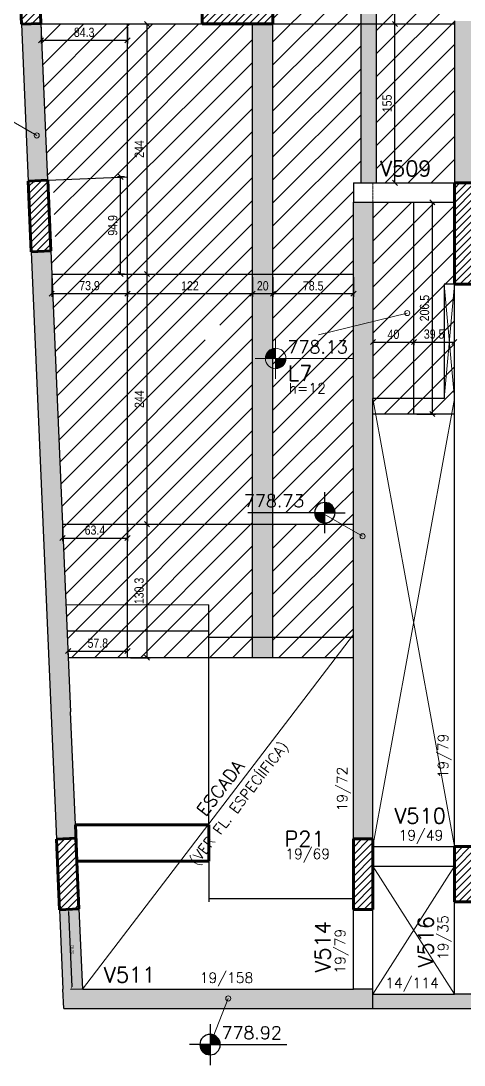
# Model space of a CAD drawing. Extents: x 8513 to 14085, y 7177 to 10799.
# Drawn here: x 9472 to 9904, y 7990 to 9009 of the extents above; entities that cross this region are included whole.
import ezdxf

# ---------------------------------------------------------------- set-up
doc = ezdxf.new("R2010")
doc.units = 0
doc.linetypes.add('FA_Tracejado', pattern=[0.25, 0.15, -0.1])
doc.layers.add('00 - FELIPE', color=2, linetype='Continuous', plot=False)
for name, color, linetype in [('COTA', 241, 'Continuous'), ('Painéis', 200, 'Continuous'), ('Vázio', 240, 'Continuous')]:
    doc.layers.add(name, color=color, linetype=linetype)
for name, color, linetype, lineweight in [('EST-LAJE', 7, 'Continuous', 30), ('EST-LAJE-CUT', 7, 'Continuous', 60), ('EST-LAJE-TEXT', 7, 'Continuous', 9), ('EST-PILAR', 7, 'Continuous', 9), ('EST-PILAR-CUT', 7, 'Continuous', 60), ('EST-PILAR-TEXT', 7, 'Continuous', 9), ('EST-SIMB-Spot Elevations', 7, 'Continuous', 9), ('EST-TEXT', 7, 'Continuous', 9), ('EST-VIGA', 7, 'Continuous', 30), ('EST-VIGA-TEXT', 7, 'Continuous', 9), ('Hachura', 253, 'Continuous', 9), ('REAPROVEITAMENTO', 7, 'Continuous', 9)]:
    doc.layers.add(name, color=color, linetype=linetype, lineweight=lineweight)
doc.layers.add('EST-LINHA', color=7, linetype='Continuous', lineweight=9, true_color=0x008000)
doc.styles.add('COTA TECNICA-50', font='techl___.ttf', dxfattribs={"height": 9})
doc.styles.add('RomanS_IV50', font='romans_IV50.ttf', dxfattribs={"height": 11.25})
doc.styles.add('RomanS_IV50_B', font='', dxfattribs={"height": 18.75})
doc.styles.add('RomanS_IV50_B_1', font='', dxfattribs={"height": 22.5})
doc.styles.add('RomanS_IV50_B_2', font='', dxfattribs={"height": 15})
doc.styles.get("Standard").update_dxf_attribs({"font": 'arial.ttf'})
doc.styles.get('RomanS_IV50_B').set_extended_font_data('RomanS_IV50', bold=True)
doc.styles.get('RomanS_IV50_B_1').set_extended_font_data('RomanS_IV50', bold=True)
doc.styles.get('RomanS_IV50_B_2').set_extended_font_data('RomanS_IV50', bold=True)
doc.dimstyles.new('ISO-25', dxfattribs={"dimtxt": 2.5, "dimasz": 2.5, "dimexe": 1.25, "dimexo": 0.625, "dimtad": 1, "dimtxsty": 'Standard', "dimcen": 2.5, "dimadec": 0, "dimazin": 0, "dimtfac": 1, "dimtmove": 0, "dimatfit": 3, "dimfxl": 1, "dimarcsym": 0})
doc.dimstyles.new('PAINEL', dxfattribs={"dimtxt": 9, "dimasz": 5, "dimexe": 3, "dimexo": 3, "dimgap": 3, "dimtad": 1, "dimdec": 1, "dimzin": 12, "dimdsep": 46, "dimtxsty": 'COTA TECNICA-50', "dimblk": 'OBLIQUE', "dimcen": 0, "dimclrd": 4, "dimclre": 4, "dimclrt": 1, "dimadec": 1, "dimazin": 3, "dimtfac": 1, "dimtdec": 1, "dimtmove": 0, "dimatfit": 3, "dimldrblk": 'OBLIQUE', "dimfxl": 1, "dimtolj": 1, "dimtzin": 12, "dimarcsym": 0})
pattern_1 = [(45, (9894.671, 8930.102), (-3.535534, 3.535534), [])]
pattern_2 = [(45, (44.321, 10.733), (-11.22532, 11.22532), [])]

# ---------------------------------------------------------------- blocks, each defined once
blk = doc.blocks.new('Floors 1 - Floors 1-2872409-2º PAVIMENTO')
at = {"layer": 'EST-LAJE'}
for p, q in [((-98.5, -522.8), (-98.5, -516.5)), ((-239.5, -522.8), (-98.5, -522.8)), ((-239.5, -742), (-239.5, -777.9)), ((-239.5, -777.9), (-239.5, -781)), ((-98.5, -777.9), (-239.5, -777.9))]:
    blk.add_line(p, q, dxfattribs=at)
blk = doc.blocks.new('Floors 19 - Floors 2-3170194-2º PAVIMENTO')
at = {"layer": 'EST-LAJE'}
for p, q in [((-239.5, -705.9), (-239.5, -491.2)), ((-369.8, -705.9), (-374.5, -595.4)), ((-239.5, -742), (-239.5, -741.2))]:
    blk.add_line(p, q, dxfattribs=at)
at = {"layer": 'EST-LAJE-CUT'}
for p, q in [((-239.5, -705.9), (-369.8, -705.9)), ((-369.8, -705.9), (-368.3, -741.2)), ((-239.5, -705.9), (-239.5, -741.2)), ((-239.5, -741.2), (-368.3, -741.2))]:
    blk.add_line(p, q, dxfattribs=at)
at = {"layer": 'EST-LINHA'}
for p, q in [((-379, -491.2), (-239.5, -491.2)), ((-368.3, -742), (-239.5, -742))]:
    blk.add_line(p, q, dxfattribs=at)
blk = doc.blocks.new('FA_Floor_TAG_SURVEY_R01 - NIV_TIT_H_TXT1__TXT2-2303193-2º PAVIMENTO')
at = {"layer": 'EST-LAJE-TEXT'}
h = blk.add_hatch(color=256, dxfattribs=at)
edge = h.paths.add_edge_path(flags=0)
edge.add_line((-0.28, 0.405), (-0.48, 0.405))
edge.add_arc((-0.28, 0.405), 0.2, 90, 180, ccw=False)
edge.add_line((-0.28, 0.605), (-0.28, 0.405))
h = blk.add_hatch(color=256, dxfattribs=at)
edge = h.paths.add_edge_path(flags=0)
edge.add_line((-0.28, 0.405), (-0.08, 0.405))
edge.add_arc((-0.28, 0.405), 0.2, -90, 0, ccw=False)
edge.add_line((-0.28, 0.205), (-0.28, 0.405))
for p, q in [((-0.28, 0.005), (-0.28, 0.805)), ((-0.28, 0.405), (-0.68, 0.405)), ((-0.28, 0.405), (1.22, 0.405))]:
    blk.add_line(p, q, dxfattribs=at)
blk.add_circle((-0.28, 0.405), 0.2, dxfattribs=at)
blk = doc.blocks.new('Spot Elevations - Nivel_Planta-2363176-2º PAVIMENTO')
at = {"layer": 'EST-SIMB-Spot Elevations'}
h = blk.add_hatch(color=256, dxfattribs=at)
edge = h.paths.add_edge_path(flags=0)
edge.add_line((0, 0), (-0.2, 0))
edge.add_arc((0, 0), 0.2, 90, 180, ccw=False)
edge.add_line((0, 0.2), (0, 0))
h = blk.add_hatch(color=256, dxfattribs=at)
edge = h.paths.add_edge_path(flags=0)
edge.add_line((0, 0), (0.2, 0))
edge.add_arc((0, 0), 0.2, 270, 360, ccw=False)
edge.add_line((0, -0.2), (0, 0))
at = {"layer": 'EST-SIMB-Spot Elevations', "lineweight": 30}
for p, q in [((0, -0.4), (0, 0.4)), ((0, 0), (-0.4, 0)), ((0, 0), (1.5, 0))]:
    blk.add_line(p, q, dxfattribs=at)
at = {"layer": 'EST-SIMB-Spot Elevations'}
for p, q in [((0, -0.2), (0, 0.2)), ((0, -0.15), (0, 0.15))]:
    blk.add_line(p, q, dxfattribs=at)
at = {"layer": 'EST-SIMB-Spot Elevations', "lineweight": 30}
blk.add_circle((0, 0), 0.2, dxfattribs=at)
blk = doc.blocks.new('*D17')
at = {"layer": '00 - FELIPE', "color": 0, "lineweight": -2, "transparency": 16777216}
for p, q in [((9527.8, 8142.3), (9516.8, 8141.9)), ((9518.2, 8139.4), (9521.3, 8066.2)), ((9531.1, 8064.1), (9520.2, 8063.6))]:
    blk.add_line(p, q, dxfattribs=at)
at = {"layer": '00 - FELIPE', "color": 0, "transparency": 16777216}
for points in [[(9518.6, 8139.4), (9517.8, 8139.4), (9518.1, 8141.9)], [(9521.7, 8066.2), (9520.9, 8066.1), (9521.4, 8063.7)]]:
    blk.add_solid(points, dxfattribs=at)
at = {"layer": 'Defpoints', "color": 0, "transparency": 16777216}
for p in [(9528.4, 8142.4), (9521.4, 8063.7), (9531.7, 8064.1)]:
    blk.add_point(p, dxfattribs=at)
at = {"layer": '00 - FELIPE', "color": 0, "transparency": 16777216, "insert": (9521.9, 8102.9), "char_height": 2.5, "attachment_point": 5, "rotation": 272.4557}
blk.add_mtext('78,32', dxfattribs=at)
blk = doc.blocks.new('_Oblique')
at = {"color": 0, "linetype": 'ByBlock', "lineweight": -2}
blk.add_line((-0.5, -0.5), (0.5, 0.5), dxfattribs=at)
blk = doc.blocks.new('*D193')
at = {"layer": 'COTA', "color": 4, "lineweight": -2, "transparency": 16777216}
for p, q in [((9491.4, 9002.6), (9491.4, 8986.7)), ((9575.7, 9002.6), (9575.7, 8986.7)), ((9491.4, 8989.7), (9575.7, 8989.7))]:
    blk.add_line(p, q, dxfattribs=at)
at = {"layer": 'Defpoints', "color": 0, "transparency": 16777216}
for p in [(9491.4, 9005.6), (9575.7, 9005.6), (9575.7, 8989.7)]:
    blk.add_point(p, dxfattribs=at)
at = {"layer": 'COTA', "color": 4, "lineweight": -2, "transparency": 16777216, "xscale": 5, "yscale": 5, "zscale": 5, "rotation": 180}
blk.add_blockref('_Oblique', (9491.4, 8989.7), dxfattribs=at)
at = {"layer": 'COTA', "color": 4, "lineweight": -2, "transparency": 16777216, "xscale": 5, "yscale": 5, "zscale": 5}
blk.add_blockref('_Oblique', (9575.7, 8989.7), dxfattribs=at)
at = {"layer": 'COTA', "color": 1, "transparency": 16777216, "insert": (9533.5, 8997.4), "char_height": 9, "attachment_point": 5, "style": 'COTA TECNICA-50'}
blk.add_mtext('\\A1;84.3', dxfattribs=at)
blk = doc.blocks.new('*D194')
at = {"layer": 'COTA', "color": 4, "lineweight": -2, "transparency": 16777216}
for p, q in [((9578.7, 8517.6), (9597.8, 8517.6)), ((9594.8, 8387.3), (9594.8, 8517.6)), ((9578.7, 8387.3), (9597.8, 8387.3))]:
    blk.add_line(p, q, dxfattribs=at)
at = {"layer": 'Defpoints', "color": 0, "transparency": 16777216}
for p in [(9575.7, 8517.6), (9594.8, 8517.6), (9575.7, 8387.3)]:
    blk.add_point(p, dxfattribs=at)
at = {"layer": 'COTA', "color": 4, "lineweight": -2, "transparency": 16777216, "xscale": 5, "yscale": 5, "zscale": 5}
for p, rotation in [((9594.8, 8517.6), 90), ((9594.8, 8387.3), 270)]:
    blk.add_blockref('_Oblique', p, dxfattribs=dict(at, rotation=rotation))
at = {"layer": 'COTA', "color": 1, "transparency": 16777216, "insert": (9587.1, 8452.5), "char_height": 9, "attachment_point": 5, "rotation": 90, "style": 'COTA TECNICA-50'}
blk.add_mtext('\\A1;130.3', dxfattribs=at)
blk = doc.blocks.new('*D180')
at = {"layer": 'COTA', "color": 4, "lineweight": -2, "transparency": 16777216}
for p, q in [((9578.7, 8761.6), (9597.8, 8761.6)), ((9594.8, 8517.6), (9594.8, 8761.6)), ((9562.3, 8517.6), (9597.8, 8517.6))]:
    blk.add_line(p, q, dxfattribs=at)
at = {"layer": 'Defpoints', "color": 0, "transparency": 16777216}
for p in [(9575.7, 8761.6), (9594.8, 8761.6), (9559.3, 8517.6)]:
    blk.add_point(p, dxfattribs=at)
at = {"layer": 'COTA', "color": 4, "lineweight": -2, "transparency": 16777216, "xscale": 5, "yscale": 5, "zscale": 5}
for p, rotation in [((9594.8, 8761.6), 90), ((9594.8, 8517.6), 270)]:
    blk.add_blockref('_Oblique', p, dxfattribs=dict(at, rotation=rotation))
at = {"layer": 'COTA', "color": 1, "transparency": 16777216, "insert": (9587.2, 8639.6), "char_height": 9, "attachment_point": 5, "rotation": 90, "style": 'COTA TECNICA-50'}
blk.add_mtext('\\A1;244', dxfattribs=at)
blk = doc.blocks.new('*D181')
at = {"layer": 'COTA', "color": 4, "lineweight": -2, "transparency": 16777216}
for p, q in [((9578.7, 9005.6), (9597.8, 9005.6)), ((9594.8, 8761.6), (9594.8, 9005.6)), ((9578.7, 8761.6), (9597.8, 8761.6))]:
    blk.add_line(p, q, dxfattribs=at)
at = {"layer": 'Defpoints', "color": 0, "transparency": 16777216}
for p in [(9575.7, 9005.6), (9594.8, 9005.6), (9575.7, 8761.6)]:
    blk.add_point(p, dxfattribs=at)
at = {"layer": 'COTA', "color": 4, "lineweight": -2, "transparency": 16777216, "xscale": 5, "yscale": 5, "zscale": 5}
for p, rotation in [((9594.8, 9005.6), 90), ((9594.8, 8761.6), 270)]:
    blk.add_blockref('_Oblique', p, dxfattribs=dict(at, rotation=rotation))
at = {"layer": 'COTA', "color": 1, "transparency": 16777216, "insert": (9587.2, 8883.6), "char_height": 9, "attachment_point": 5, "rotation": 90, "style": 'COTA TECNICA-50'}
blk.add_mtext('\\A1;244', dxfattribs=at)
blk = doc.blocks.new('*D182')
at = {"layer": 'COTA', "color": 4, "lineweight": -2, "transparency": 16777216}
for p, q in [((9501.8, 8758.6), (9501.8, 8739.5)), ((9575.7, 8758.6), (9575.7, 8739.5)), ((9501.8, 8742.5), (9575.7, 8742.5))]:
    blk.add_line(p, q, dxfattribs=at)
at = {"layer": 'Defpoints', "color": 0, "transparency": 16777216}
for p in [(9501.8, 8761.6), (9575.7, 8761.6), (9575.7, 8742.5)]:
    blk.add_point(p, dxfattribs=at)
at = {"layer": 'COTA', "color": 4, "lineweight": -2, "transparency": 16777216, "xscale": 5, "yscale": 5, "zscale": 5, "rotation": 180}
blk.add_blockref('_Oblique', (9501.8, 8742.5), dxfattribs=at)
at = {"layer": 'COTA', "color": 4, "lineweight": -2, "transparency": 16777216, "xscale": 5, "yscale": 5, "zscale": 5}
blk.add_blockref('_Oblique', (9575.7, 8742.5), dxfattribs=at)
at = {"layer": 'COTA', "color": 1, "transparency": 16777216, "insert": (9538.7, 8750.3), "char_height": 9, "attachment_point": 5, "style": 'COTA TECNICA-50'}
blk.add_mtext('\\A1;73.9', dxfattribs=at)
blk = doc.blocks.new('*D183')
at = {"layer": 'COTA', "color": 4, "lineweight": -2, "transparency": 16777216}
for p, q in [((9575.7, 8758.6), (9575.7, 8739.5)), ((9697.7, 8758.6), (9697.7, 8739.5)), ((9575.7, 8742.5), (9697.7, 8742.5))]:
    blk.add_line(p, q, dxfattribs=at)
at = {"layer": 'Defpoints', "color": 0, "transparency": 16777216}
for p in [(9575.7, 8761.6), (9697.7, 8761.6), (9697.7, 8742.5)]:
    blk.add_point(p, dxfattribs=at)
at = {"layer": 'COTA', "color": 4, "lineweight": -2, "transparency": 16777216, "xscale": 5, "yscale": 5, "zscale": 5, "rotation": 180}
blk.add_blockref('_Oblique', (9575.7, 8742.5), dxfattribs=at)
at = {"layer": 'COTA', "color": 4, "lineweight": -2, "transparency": 16777216, "xscale": 5, "yscale": 5, "zscale": 5}
blk.add_blockref('_Oblique', (9697.7, 8742.5), dxfattribs=at)
at = {"layer": 'COTA', "color": 1, "transparency": 16777216, "insert": (9636.7, 8750.1), "char_height": 9, "attachment_point": 5, "style": 'COTA TECNICA-50'}
blk.add_mtext('\\A1;122', dxfattribs=at)
blk = doc.blocks.new('*D184')
at = {"layer": 'COTA', "color": 4, "lineweight": -2, "transparency": 16777216}
for p, q in [((9697.7, 8758.6), (9697.7, 8739.5)), ((9717.7, 8758.6), (9717.7, 8739.5)), ((9697.7, 8742.5), (9717.7, 8742.5))]:
    blk.add_line(p, q, dxfattribs=at)
at = {"layer": 'Defpoints', "color": 0, "transparency": 16777216}
for p in [(9697.7, 8761.6), (9717.7, 8761.6), (9717.7, 8742.5)]:
    blk.add_point(p, dxfattribs=at)
at = {"layer": 'COTA', "color": 4, "lineweight": -2, "transparency": 16777216, "xscale": 5, "yscale": 5, "zscale": 5, "rotation": 180}
blk.add_blockref('_Oblique', (9697.7, 8742.5), dxfattribs=at)
at = {"layer": 'COTA', "color": 4, "lineweight": -2, "transparency": 16777216, "xscale": 5, "yscale": 5, "zscale": 5}
blk.add_blockref('_Oblique', (9717.7, 8742.5), dxfattribs=at)
at = {"layer": 'COTA', "color": 1, "transparency": 16777216, "insert": (9707.7, 8750.1), "char_height": 9, "attachment_point": 5, "style": 'COTA TECNICA-50'}
blk.add_mtext('\\A1;20', dxfattribs=at)
blk = doc.blocks.new('*D186')
at = {"layer": 'COTA', "color": 4, "lineweight": -2, "transparency": 16777216}
for p, q in [((9717.7, 8758.6), (9717.7, 8739.5)), ((9796.2, 8758.6), (9796.2, 8739.5)), ((9717.7, 8742.5), (9796.2, 8742.5))]:
    blk.add_line(p, q, dxfattribs=at)
at = {"layer": 'Defpoints', "color": 0, "transparency": 16777216}
for p in [(9717.7, 8761.6), (9796.2, 8761.6), (9796.2, 8742.5)]:
    blk.add_point(p, dxfattribs=at)
at = {"layer": 'COTA', "color": 4, "lineweight": -2, "transparency": 16777216, "xscale": 5, "yscale": 5, "zscale": 5, "rotation": 180}
blk.add_blockref('_Oblique', (9717.7, 8742.5), dxfattribs=at)
at = {"layer": 'COTA', "color": 4, "lineweight": -2, "transparency": 16777216, "xscale": 5, "yscale": 5, "zscale": 5}
blk.add_blockref('_Oblique', (9796.2, 8742.5), dxfattribs=at)
at = {"layer": 'COTA', "color": 1, "transparency": 16777216, "insert": (9756.9, 8750.1), "char_height": 9, "attachment_point": 5, "style": 'COTA TECNICA-50'}
blk.add_mtext('\\A1;78.5', dxfattribs=at)
blk = doc.blocks.new('*D187')
at = {"layer": 'COTA', "color": 4, "lineweight": -2, "transparency": 16777216}
for p, q in [((9821.7, 9005.6), (9839.7, 9005.6)), ((9836.7, 8850.6), (9836.7, 9005.6)), ((9821.7, 8850.6), (9839.7, 8850.6))]:
    blk.add_line(p, q, dxfattribs=at)
at = {"layer": 'Defpoints', "color": 0, "transparency": 16777216}
for p in [(9818.7, 9005.6), (9836.7, 9005.6), (9818.7, 8850.6)]:
    blk.add_point(p, dxfattribs=at)
at = {"layer": 'COTA', "color": 4, "lineweight": -2, "transparency": 16777216, "xscale": 5, "yscale": 5, "zscale": 5}
for p, rotation in [((9836.7, 9005.6), 90), ((9836.7, 8850.6), 270)]:
    blk.add_blockref('_Oblique', p, dxfattribs=dict(at, rotation=rotation))
at = {"layer": 'COTA', "color": 1, "transparency": 16777216, "insert": (9829.1, 8928.1), "char_height": 9, "attachment_point": 5, "rotation": 90, "style": 'COTA TECNICA-50'}
blk.add_mtext('\\A1;155', dxfattribs=at)
blk = doc.blocks.new('*D188')
at = {"layer": 'COTA', "color": 4, "lineweight": -2, "transparency": 16777216}
for p, q in [((9836.7, 9005.6), (9836.7, 9221.6)), ((9821.7, 9005.6), (9839.7, 9005.6))]:
    blk.add_line(p, q, dxfattribs=at)
at = {"layer": 'Defpoints', "color": 0, "transparency": 16777216}
for p in [(9836.7, 9221.6), (9836.7, 9221.6), (9818.7, 9005.6)]:
    blk.add_point(p, dxfattribs=at)
at = {"layer": 'COTA', "color": 4, "lineweight": -2, "transparency": 16777216, "xscale": 5, "yscale": 5, "zscale": 5}
for p, rotation in [((9836.7, 9221.6), 90), ((9836.7, 9005.6), 270)]:
    blk.add_blockref('_Oblique', p, dxfattribs=dict(at, rotation=rotation))
at = {"layer": 'COTA', "color": 1, "transparency": 16777216, "insert": (9829.1, 9113.6), "char_height": 9, "attachment_point": 5, "rotation": 90, "style": 'COTA TECNICA-50'}
blk.add_mtext('\\A1;216', dxfattribs=at)
blk = doc.blocks.new('*D190')
at = {"layer": 'COTA', "color": 4, "lineweight": -2, "transparency": 16777216}
for p, q in [((9858.2, 8831.6), (9876.2, 8831.6)), ((9873.2, 8625.1), (9873.2, 8831.6)), ((9858.2, 8625.1), (9876.2, 8625.1))]:
    blk.add_line(p, q, dxfattribs=at)
at = {"layer": 'Defpoints', "color": 0, "transparency": 16777216}
for p in [(9855.2, 8831.6), (9873.2, 8831.6), (9855.2, 8625.1)]:
    blk.add_point(p, dxfattribs=at)
at = {"layer": 'COTA', "color": 4, "lineweight": -2, "transparency": 16777216, "xscale": 5, "yscale": 5, "zscale": 5}
for p, rotation in [((9873.2, 8831.6), 90), ((9873.2, 8625.1), 270)]:
    blk.add_blockref('_Oblique', p, dxfattribs=dict(at, rotation=rotation))
at = {"layer": 'COTA', "color": 1, "transparency": 16777216, "insert": (9865.6, 8728.4), "char_height": 9, "attachment_point": 5, "rotation": 90, "style": 'COTA TECNICA-50'}
blk.add_mtext('\\A1;206.5', dxfattribs=at)
blk = doc.blocks.new('*D176')
at = {"layer": 'COTA', "color": 4, "lineweight": -2, "transparency": 16777216}
for p, q in [((9815.2, 8695.3), (9855.2, 8695.3)), ((9815.2, 8694.8), (9815.2, 8692.3)), ((9855.2, 8694.8), (9855.2, 8692.3))]:
    blk.add_line(p, q, dxfattribs=at)
at = {"layer": 'Defpoints', "color": 0, "transparency": 16777216}
for p in [(9815.2, 8697.8), (9855.2, 8697.8), (9855.2, 8695.3)]:
    blk.add_point(p, dxfattribs=at)
at = {"layer": 'COTA', "color": 4, "lineweight": -2, "transparency": 16777216, "xscale": 5, "yscale": 5, "zscale": 5, "rotation": 180}
blk.add_blockref('_Oblique', (9815.2, 8695.3), dxfattribs=at)
at = {"layer": 'COTA', "color": 4, "lineweight": -2, "transparency": 16777216, "xscale": 5, "yscale": 5, "zscale": 5}
blk.add_blockref('_Oblique', (9855.2, 8695.3), dxfattribs=at)
at = {"layer": 'COTA', "color": 1, "transparency": 16777216, "insert": (9835.2, 8702.8), "char_height": 9, "attachment_point": 5, "style": 'COTA TECNICA-50'}
blk.add_mtext('\\A1;40', dxfattribs=at)
blk = doc.blocks.new('*D191')
at = {"layer": 'COTA', "color": 4, "lineweight": -2, "transparency": 16777216}
for p, q in [((9855.2, 8695.3), (9894.7, 8695.3)), ((9855.2, 8694.8), (9855.2, 8692.3))]:
    blk.add_line(p, q, dxfattribs=at)
at = {"layer": 'Defpoints', "color": 0, "transparency": 16777216}
for p in [(9855.2, 8697.8), (9894.7, 8695.3), (9894.7, 8695.3)]:
    blk.add_point(p, dxfattribs=at)
at = {"layer": 'COTA', "color": 4, "lineweight": -2, "transparency": 16777216, "xscale": 5, "yscale": 5, "zscale": 5, "rotation": 180}
blk.add_blockref('_Oblique', (9855.2, 8695.3), dxfattribs=at)
at = {"layer": 'COTA', "color": 4, "lineweight": -2, "transparency": 16777216, "xscale": 5, "yscale": 5, "zscale": 5}
blk.add_blockref('_Oblique', (9894.7, 8695.3), dxfattribs=at)
at = {"layer": 'COTA', "color": 1, "transparency": 16777216, "insert": (9874.9, 8703), "char_height": 9, "attachment_point": 5, "style": 'COTA TECNICA-50'}
blk.add_mtext('\\A1;39.5', dxfattribs=at)
blk = doc.blocks.new('*D185')
at = {"layer": 'COTA', "color": 4, "lineweight": -2, "transparency": 16777216}
for p, q in [((9572.7, 8856.5), (9566, 8856.5)), ((9569, 8761.6), (9569, 8856.5)), ((9572.7, 8761.6), (9566, 8761.6))]:
    blk.add_line(p, q, dxfattribs=at)
at = {"layer": 'Defpoints', "color": 0, "transparency": 16777216}
for p in [(9569, 8856.5), (9575.7, 8856.5), (9575.7, 8761.6)]:
    blk.add_point(p, dxfattribs=at)
at = {"layer": 'COTA', "color": 4, "lineweight": -2, "transparency": 16777216, "xscale": 5, "yscale": 5, "zscale": 5}
for p, rotation in [((9569, 8856.5), 90), ((9569, 8761.6), 270)]:
    blk.add_blockref('_Oblique', p, dxfattribs=dict(at, rotation=rotation))
at = {"layer": 'COTA', "color": 1, "transparency": 16777216, "insert": (9561.4, 8809.1), "char_height": 9, "attachment_point": 5, "rotation": 90, "style": 'COTA TECNICA-50'}
blk.add_mtext('\\A1;94.9', dxfattribs=at)
blk = doc.blocks.new('*D195')
at = {"layer": 'COTA', "color": 4, "lineweight": -2, "transparency": 16777216}
for p, q in [((9512.3, 8514.6), (9512.3, 8501.1)), ((9575.7, 8514.6), (9575.7, 8501.1)), ((9512.3, 8504.1), (9575.7, 8504.1))]:
    blk.add_line(p, q, dxfattribs=at)
at = {"layer": 'Defpoints', "color": 0, "transparency": 16777216}
for p in [(9512.3, 8517.6), (9575.7, 8517.6), (9575.7, 8504.1)]:
    blk.add_point(p, dxfattribs=at)
at = {"layer": 'COTA', "color": 4, "lineweight": -2, "transparency": 16777216, "xscale": 5, "yscale": 5, "zscale": 5, "rotation": 180}
blk.add_blockref('_Oblique', (9512.3, 8504.1), dxfattribs=at)
at = {"layer": 'COTA', "color": 4, "lineweight": -2, "transparency": 16777216, "xscale": 5, "yscale": 5, "zscale": 5}
blk.add_blockref('_Oblique', (9575.7, 8504.1), dxfattribs=at)
at = {"layer": 'COTA', "color": 1, "transparency": 16777216, "insert": (9544, 8511.8), "char_height": 9, "attachment_point": 5, "style": 'COTA TECNICA-50'}
blk.add_mtext('\\A1;63.4', dxfattribs=at)
blk = doc.blocks.new('*D196')
at = {"layer": 'COTA', "color": 4, "lineweight": -2, "transparency": 16777216}
for p, q in [((9517.9, 8390.3), (9517.9, 8396.9)), ((9575.7, 8390.3), (9575.7, 8396.9)), ((9517.9, 8393.9), (9575.7, 8393.9))]:
    blk.add_line(p, q, dxfattribs=at)
at = {"layer": 'Defpoints', "color": 0, "transparency": 16777216}
for p in [(9517.9, 8387.3), (9575.7, 8393.9), (9575.7, 8387.3)]:
    blk.add_point(p, dxfattribs=at)
at = {"layer": 'COTA', "color": 4, "lineweight": -2, "transparency": 16777216, "xscale": 5, "yscale": 5, "zscale": 5, "rotation": 180}
blk.add_blockref('_Oblique', (9517.9, 8393.9), dxfattribs=at)
at = {"layer": 'COTA', "color": 4, "lineweight": -2, "transparency": 16777216, "xscale": 5, "yscale": 5, "zscale": 5}
blk.add_blockref('_Oblique', (9575.7, 8393.9), dxfattribs=at)
at = {"layer": 'COTA', "color": 1, "transparency": 16777216, "insert": (9546.8, 8401.5), "char_height": 9, "attachment_point": 5, "style": 'COTA TECNICA-50'}
blk.add_mtext('\\A1;57.8', dxfattribs=at)

msp = doc.modelspace()

# ---------------------------------------------------------------- hatches: boundary and pattern name
at = {"layer": 'EST-PILAR'}
h = msp.add_hatch(dxfattribs=at)
h.set_pattern_fill('FP_1', color=5, style=0, pattern_type=2)
h.set_pattern_definition(pattern_1)
h.paths.add_polyline_path([(9472.355, 9005.244), (9491.337, 9006.058), (9488.381, 9074.995), (9469.398, 9074.181)], flags=0)
h = msp.add_hatch(dxfattribs=at)
h.set_pattern_fill('FP_1', color=5, style=0, pattern_type=2)
h.set_pattern_definition(pattern_1)
h.paths.add_polyline_path([(9717.671, 9005.602), (9717.671, 9024.602), (9648.671, 9024.602), (9648.671, 9005.602)], flags=0)
h = msp.add_hatch(dxfattribs=at)
h.set_pattern_fill('FP_1', color=5, style=0, pattern_type=2)
h.set_pattern_definition(pattern_1)
h.paths.add_polyline_path([(9481.867, 8783.448), (9500.849, 8784.262), (9497.893, 8853.199), (9478.91, 8852.385)], flags=0)
h = msp.add_hatch(dxfattribs=at)
h.set_pattern_fill('FP_1', color=5, style=0, pattern_type=2)
h.set_pattern_definition(pattern_1)
h.paths.add_polyline_path([(9913.671, 8751.602), (9913.671, 8850.602), (9894.671, 8850.602), (9894.671, 8751.602)], flags=0)
h = msp.add_hatch(dxfattribs=at)
h.set_pattern_fill('FP_1', color=5, style=0, pattern_type=2)
h.set_pattern_definition(pattern_1)
h.paths.add_polyline_path([(9509.396, 8141.538), (9528.378, 8142.352), (9525.422, 8211.289), (9506.439, 8210.475)], flags=0)
h = msp.add_hatch(dxfattribs=at)
h.set_pattern_fill('FP_1', color=5, style=0, pattern_type=2)
h.set_pattern_definition(pattern_1)
h.paths.add_polyline_path([(9815.171, 8141.602), (9815.171, 8210.602), (9796.171, 8210.602), (9796.171, 8141.602)], flags=0)
h = msp.add_hatch(dxfattribs=at)
h.set_pattern_fill('FP_1', color=5, style=0, pattern_type=2)
h.set_pattern_definition(pattern_1)
h.paths.add_polyline_path([(9928.671, 8149.102), (9928.671, 8203.102), (9894.671, 8203.102), (9894.671, 8149.102)], flags=0)
at = {"layer": 'EST-VIGA', "true_color": 0xe1e1e1}
for points in [[(9478.91, 8852.385), (9497.893, 8853.199), (9491.337, 9005.602), (9490.542, 9005.602), (9490.542, 9006.024), (9472.355, 9005.244), (9476.36, 8911.857)], [(9815.171, 8210.602), (9815.171, 8831.602), (9796.171, 8831.602), (9796.171, 8210.602)], [(9513.531, 8045.102), (9815.171, 8045.102), (9815.171, 8064.102), (9512.717, 8064.102)], [(10972.508, 8045.102), (12482.171, 8045.102), (12482.171, 8059.102), (9815.171, 8059.102), (9815.171, 8045.102), (10558.878, 8045.102)]]:
    msp.add_hatch(color=254, dxfattribs=at).paths.add_polyline_path(points, flags=0)
h = msp.add_hatch(color=254, dxfattribs=at)
h.paths.add_polyline_path([(9528.378, 8064.102), (9531.734, 8064.102), (9528.378, 8142.352), (9509.396, 8141.538), (9512.717, 8064.102), (9524.866, 8064.102)], flags=0)
h.paths.add_polyline_path([(9506.439, 8210.475), (9525.422, 8211.289), (9500.849, 8784.262), (9481.867, 8783.448), (9501.113, 8334.682)], flags=0)
at = {"layer": 'Hachura'}
h = msp.add_hatch(color=256, dxfattribs=at)
h.dxf.hatch_style = 1
h.paths.add_polyline_path([(9818.671, 9709.602), (9803.671, 9709.602), (9803.671, 9465.602), (9818.671, 9465.602)])
h.paths.add_polyline_path([(9803.671, 9221.602), (9818.671, 9221.602), (9818.671, 9465.602), (9803.671, 9465.602)])
h.paths.add_polyline_path([(9818.671, 9221.602), (9803.671, 9221.602), (9803.671, 9005.602), (9818.671, 9005.602)])
h.paths.add_polyline_path([(9803.671, 8850.602), (9818.671, 8850.602), (9818.671, 9005.602), (9803.671, 9005.602)])
h = msp.add_hatch(color=256, dxfattribs=at)
h.dxf.hatch_style = 1
h.paths.add_polyline_path([(9717.671, 9005.602), (9697.671, 9005.602), (9697.671, 8761.602), (9717.671, 8761.602)])
h.paths.add_polyline_path([(9717.671, 8703.671), (9697.671, 8703.671), (9697.671, 8528.787), (9717.671, 8528.787)])
h.paths.add_polyline_path([(9697.671, 8703.671), (9717.671, 8703.671), (9717.671, 8761.602), (9697.671, 8761.602)])
h.paths.add_polyline_path([(9697.671, 8387.3), (9717.671, 8387.3), (9717.671, 8517.602), (9697.671, 8517.602)])
h.paths.add_polyline_path([(9717.671, 8517.602), (9717.671, 8528.787), (9697.671, 8528.787), (9697.671, 8517.602)])
h = msp.add_hatch(color=256, dxfattribs=at)
h.dxf.hatch_style = 1
h.paths.add_polyline_path([(9913.671, 9008.602), (9894.671, 9008.602), (9894.671, 8850.602), (9913.671, 8850.602)])
at = {"layer": 'REAPROVEITAMENTO'}
h = msp.add_hatch(dxfattribs=at)
h.set_pattern_fill('ANSI31', color=251, scale=5, style=0)
h.set_pattern_definition(pattern_2)
h.paths.add_polyline_path([(9894.671, 9656.102), (9894.671, 9709.602), (9818.671, 9709.602), (9818.671, 9465.602), (9894.671, 9465.602)])
h.paths.add_polyline_path([(9717.671, 9316.543), (9727.698, 9316.543, -1), (9747.698, 9316.543), (9803.671, 9316.543), (9803.671, 9465.602), (9717.671, 9465.602)])
h.paths.add_polyline_path([(9894.671, 9465.602), (9818.671, 9465.602), (9818.671, 9221.602), (9894.671, 9221.602)])
h.paths.add_polyline_path([(9803.671, 9709.602), (9717.671, 9709.602), (9717.671, 9704.602), (9717.671, 9465.602), (9803.671, 9465.602)])
h.paths.add_polyline_path([(9818.671, 9005.602), (9894.671, 9005.602), (9894.671, 9008.602), (9894.671, 9107.602), (9894.671, 9221.602), (9818.671, 9221.602)])
h.paths.add_polyline_path([(9717.671, 9024.602), (9717.671, 9005.602), (9803.671, 9005.602), (9803.671, 9221.602), (9717.671, 9221.602)])
h.paths.add_polyline_path([(9818.671, 9005.602), (9818.671, 8850.602), (9894.671, 8850.602), (9894.671, 9005.602)])
h.paths.add_polyline_path([(9803.671, 9005.602), (9717.671, 9005.602), (9717.671, 8761.602), (9796.171, 8761.602), (9796.171, 8831.602), (9796.171, 8850.602), (9803.671, 8850.602)])
h.paths.add_polyline_path([(9697.671, 9005.602), (9648.671, 9005.602), (9575.671, 9005.602), (9575.671, 8761.602), (9697.671, 8761.602)])
h.paths.add_polyline_path([(9497.893, 8853.199), (9502.888, 8853.413), (9575.671, 8856.529), (9575.671, 9005.602), (9491.357, 9005.602)])
h.paths.add_polyline_path([(9505.845, 8784.476), (9500.849, 8784.262), (9501.821, 8761.602), (9575.671, 8761.602), (9575.671, 8856.529), (9502.888, 8853.408)])
h.paths.add_polyline_path([(9512.285, 8517.602), (9575.671, 8517.602), (9575.671, 8761.602), (9501.821, 8761.602)])
h.paths.add_polyline_path([(9649.59, 8703.671, -1), (9669.59, 8703.671), (9697.671, 8703.671), (9697.671, 8761.602), (9575.671, 8761.602), (9575.671, 8517.602), (9697.671, 8517.602), (9697.671, 8703.671), (9669.59, 8703.671, -1)])
h.paths.add_polyline_path([(9717.671, 8528.787), (9758.265, 8528.787, -1), (9778.265, 8528.787, -0.16943028), (9776.095, 8522.567), (9784.694, 8517.602), (9796.171, 8517.602), (9796.171, 8761.602), (9717.671, 8761.602)])
h.paths.add_polyline_path([(9796.171, 8510.976), (9784.694, 8517.602), (9717.671, 8517.602), (9717.671, 8387.3), (9778.744, 8387.3), (9796.171, 8410.102), (9796.171, 8441.602)])
h.paths.add_polyline_path([(9697.671, 8517.602), (9575.671, 8517.602), (9575.671, 8387.3), (9697.671, 8387.3)])
h.paths.add_polyline_path([(9575.671, 8517.602), (9512.285, 8517.602), (9517.873, 8387.3), (9575.671, 8387.3)])
h = msp.add_hatch(dxfattribs=at)
h.set_pattern_fill('ANSI31', color=251, scale=5, style=0)
h.set_pattern_definition(pattern_2)
h.paths.add_polyline_path([(9815.177, 8640.072), (9817.9, 8625.102), (9855.171, 8625.102), (9855.171, 8831.602), (9815.171, 8831.602)])
h.paths.add_polyline_path([(9894.671, 8831.602), (9855.171, 8831.602), (9855.171, 8625.102), (9891.942, 8625.102), (9894.671, 8640.102), (9894.671, 8751.602)])

# ---------------------------------------------------------------- linework, layer by layer
at = {"layer": 'EST-LAJE'}
for p, q in [((9894.671, 8751.602), (9884.671, 8751.602)), ((9884.671, 8751.602), (9884.671, 8640.102)), ((9884.671, 8640.102), (9815.171, 8640.102))]:
    msp.add_line(p, q, dxfattribs=at)
at = {"layer": 'EST-LAJE-TEXT'}
msp.add_line((9848.683, 8723.58), (9762.186, 8702.399), dxfattribs=at)
msp.add_circle((9848.683, 8723.58), 2.5, dxfattribs=at)
at = {"layer": 'EST-PILAR-CUT', "color": 5}
for p, q in [((9472.355, 9005.244), (9469.398, 9074.181)), ((9488.381, 9074.995), (9491.337, 9006.058)), ((9648.671, 9005.602), (9648.671, 9024.602)), ((9717.671, 9024.602), (9717.671, 9005.602)), ((9491.337, 9006.058), (9472.355, 9005.244)), ((9717.671, 9005.602), (9648.671, 9005.602)), ((9478.91, 8852.385), (9497.893, 8853.199)), ((9481.867, 8783.448), (9478.91, 8852.385)), ((9497.893, 8853.199), (9500.849, 8784.262)), ((9894.671, 8751.602), (9894.671, 8850.602)), ((9894.671, 8850.602), (9913.671, 8850.602)), ((9500.849, 8784.262), (9481.867, 8783.448)), ((9913.671, 8751.602), (9894.671, 8751.602)), ((9506.439, 8210.475), (9525.422, 8211.289)), ((9528.378, 8142.352), (9525.422, 8211.289)), ((9509.396, 8141.538), (9506.439, 8210.475)), ((9796.171, 8141.602), (9796.171, 8210.602)), ((9796.171, 8210.602), (9815.171, 8210.602)), ((9815.171, 8141.602), (9815.171, 8210.602)), ((9894.671, 8149.102), (9894.671, 8203.102)), ((9894.671, 8203.102), (9928.671, 8203.102)), ((9528.378, 8142.352), (9509.396, 8141.538)), ((9815.171, 8141.602), (9796.171, 8141.602)), ((9928.671, 8149.102), (9894.671, 8149.102))]:
    msp.add_line(p, q, dxfattribs=at)
at = {"layer": 'EST-SIMB-Spot Elevations'}
for p, q in [((9487.172, 8896.833), (9438.74, 8924.795)), ((9765.321, 8528.787), (9768.265, 8528.787)), ((9805.13, 8505.804), (9765.321, 8528.787)), ((9674.059, 8054.932), (9656.313, 8009.916))]:
    msp.add_line(p, q, dxfattribs=at)
for centre in [(9487.172, 8896.833), (9805.13, 8505.804), (9674.059, 8054.932)]:
    msp.add_circle(centre, 2.5, dxfattribs=at)
at = {"layer": 'EST-VIGA', "color": 3}
for p, q in [((9472.355, 9005.244), (9478.91, 8852.385)), ((9491.357, 9005.602), (9648.671, 9005.602)), ((9497.893, 8853.199), (9491.357, 9005.602)), ((9796.171, 8850.602), (9796.171, 8831.602)), ((9796.171, 8850.602), (9894.671, 8850.602)), ((9796.171, 8831.602), (9894.671, 8831.602)), ((9481.867, 8783.448), (9506.439, 8210.475)), ((9500.849, 8784.262), (9520.13, 8334.682)), ((9894.671, 8203.102), (9894.671, 8751.602)), ((9815.171, 8210.602), (9815.171, 8640.102)), ((9796.171, 8210.602), (9796.171, 8413.602)), ((9815.171, 8203.102), (9894.671, 8203.102)), ((9815.171, 8184.102), (9894.671, 8184.102)), ((9509.396, 8141.538), (9512.717, 8064.102)), ((9528.378, 8142.352), (9531.734, 8064.102)), ((9796.171, 8064.102), (9796.171, 8141.602)), ((9815.171, 8064.102), (9815.171, 8141.602)), ((9894.671, 8059.102), (9894.671, 8149.102)), ((9513.531, 8045.102), (9512.717, 8064.102)), ((9531.734, 8064.102), (9796.171, 8064.102)), ((9815.171, 8045.102), (9815.171, 8064.102)), ((9815.171, 8059.102), (9894.671, 8059.102)), ((9513.531, 8045.102), (9815.171, 8045.102)), ((9815.171, 8045.102), (12482.171, 8045.102))]:
    msp.add_line(p, q, dxfattribs=at)
at = {"layer": 'EST-VIGA', "color": 3, "linetype": 'FA_Tracejado', "lineweight": 20}
for p, q in [((9491.357, 9005.602), (9491.337, 9006.058)), ((9815.171, 8831.602), (9815.171, 8850.602))]:
    msp.add_line(p, q, dxfattribs=at)
at = {"layer": 'Painéis', "ltscale": 70}
for p, q in [((9803.671, 8850.602), (9803.671, 9709.602)), ((9818.671, 8850.602), (9818.671, 9709.602)), ((9575.671, 8387.3), (9575.671, 9005.602)), ((9697.671, 8387.3), (9697.671, 9005.602)), ((9717.671, 8387.3), (9717.671, 9005.602)), ((9717.671, 9005.602), (9894.671, 9005.602)), ((9894.671, 9008.602), (9894.671, 8850.602)), ((9497.893, 8853.194), (9575.671, 8856.529)), ((9855.171, 8625.102), (9855.171, 8831.602)), ((9501.821, 8761.602), (9796.171, 8761.602)), ((9894.671, 8625.102), (9815.171, 8625.102)), ((9512.285, 8517.602), (9796.171, 8517.602)), ((9796.171, 8387.3), (9517.873, 8387.3))]:
    msp.add_line(p, q, dxfattribs=at)
at = {"layer": 'Vázio'}
for p, q in [((9796.171, 8413.602), (9796.171, 8831.602)), ((9815.171, 8831.602), (9815.171, 8640.102)), ((9516.745, 8413.602), (9655.171, 8413.602)), ((9815.171, 8064.102), (9796.171, 8064.102)), ((9913.666, 8059.102), (9894.671, 8059.102))]:
    msp.add_line(p, q, dxfattribs=at)
at = {"layer": 'Vázio', "linetype": 'Continuous', "lineweight": 9}
for p, q in [((9884.676, 8640.157), (9894.666, 8751.547)), ((9884.676, 8751.547), (9894.666, 8640.157)), ((9894.666, 8203.129), (9815.176, 8640.075)), ((9815.176, 8203.129), (9894.666, 8640.075)), ((9531.734, 8064.102), (9796.171, 8410.102)), ((9894.666, 8059.11), (9815.176, 8184.094)), ((9815.176, 8059.11), (9894.666, 8184.094))]:
    msp.add_line(p, q, dxfattribs=at)

# ---------------------------------------------------------------- block references
at = {"layer": 'EST-LAJE', "lineweight": 60}
msp.add_blockref('Floors 19 - Floors 2-3170194-2º PAVIMENTO', (9894.671, 8930.102), dxfattribs=at)
at = {"layer": 'EST-LAJE'}
msp.add_blockref('Floors 1 - Floors 1-2872409-2º PAVIMENTO', (9894.671, 8930.102), dxfattribs=at)
at = {"layer": 'EST-LAJE-TEXT', "xscale": 49.99999999999998, "yscale": 49.99999999999998, "zscale": 49.99999999999998}
msp.add_blockref('FA_Floor_TAG_SURVEY_R01 - NIV_TIT_H_TXT1__TXT2-2303193-2º PAVIMENTO', (9734.272, 8659.006), dxfattribs=at)
at = {"layer": 'EST-SIMB-Spot Elevations', "extrusion": (0, 0, -1), "xscale": 49.99999999999998, "yscale": 49.99999999999998, "zscale": 49.99999999999998}
msp.add_blockref('Spot Elevations - Nivel_Planta-2363176-2º PAVIMENTO', (-9768.265, 8528.787), dxfattribs=at)
at = {"layer": 'EST-SIMB-Spot Elevations', "extrusion": (0, 0, -1), "xscale": 49.99999999999998, "yscale": 49.99999999999998, "zscale": 49.99999999999998, "rotation": 180}
msp.add_blockref('Spot Elevations - Nivel_Planta-2363176-2º PAVIMENTO', (-9656.313, 8009.916), dxfattribs=at)

# ---------------------------------------------------------------- texts
at = {"layer": 'EST-LAJE-TEXT', "lineweight": 50, "attachment_point": 1}
for s, insert, char_height, width, style in [('778.13', (9731.796, 8696.764), 12.5, 84.17719, 'RomanS_IV50_B_1'), ('L7', (9732.216, 8672.316), 15, 32.46834, 'RomanS_IV50_B')]:
    msp.add_mtext(s, dxfattribs=dict(at, insert=insert, char_height=char_height, width=width, style=style))
at = {"layer": 'EST-LAJE-TEXT', "lineweight": 30, "insert": (9732.971, 8655.183), "char_height": 10, "width": 48.90294, "attachment_point": 1, "style": 'RomanS_IV50'}
msp.add_mtext('h=12', dxfattribs=at)
at = {"layer": 'EST-PILAR-TEXT', "lineweight": 50, "insert": (9728.894, 8218.112), "char_height": 15, "width": 54.91559, "attachment_point": 1, "style": 'RomanS_IV50_B'}
msp.add_mtext('P21', dxfattribs=at)
msp.add_mtext('P21', dxfattribs=at)
at = {"layer": 'EST-PILAR-TEXT', "lineweight": 30, "insert": (9729.649, 8200.979), "char_height": 10, "width": 58.92403, "attachment_point": 1, "style": 'RomanS_IV50'}
msp.add_mtext('19/69', dxfattribs=at)
msp.add_mtext('19/69', dxfattribs=at)
at = {"layer": 'EST-SIMB-Spot Elevations', "char_height": 12.5, "width": 81.45933, "attachment_point": 1, "line_spacing_factor": 0.982397, "style": 'RomanS_IV50_B_1'}
for s, insert in [('778.73', (9689.324, 8546.609)), ('778.92', (9667.371, 8027.738))]:
    msp.add_mtext(s, dxfattribs=dict(at, insert=insert))
at = {"layer": 'EST-TEXT', "attachment_point": 1, "rotation": 52.5}
for s, insert, char_height, width, style in [('(VER FL. ESPECÍIFICA)', (9635.42, 8189.919), 10, 212.84803, 'RomanS_IV50_B_2'), ('ESCADA', (9642.323, 8239.226), 12.5, 88.98731, 'RomanS_IV50_B_1')]:
    msp.add_mtext(s, dxfattribs=dict(at, insert=insert, char_height=char_height, width=width, style=style))
at = {"layer": 'EST-VIGA-TEXT', "lineweight": 50, "char_height": 15, "width": 70.14766, "attachment_point": 1, "style": 'RomanS_IV50_B'}
for s, insert in [('V509', (9822.232, 8872.057)), ('V510', (9836.232, 8240.557)), ('V511', (9552.777, 8085.557))]:
    msp.add_mtext(s, dxfattribs=dict(at, insert=insert))
at = {"layer": 'EST-VIGA-TEXT', "lineweight": 30, "char_height": 10, "width": 58.92403, "attachment_point": 1, "rotation": 90, "style": 'RomanS_IV50'}
for s, insert in [('19/79', (9878.667, 8269.623)), ('19/72', (9780.167, 8237.373)), ('19/35', (9878.667, 8092.373)), ('19/79', (9778.167, 8079.123))]:
    msp.add_mtext(s, dxfattribs=dict(at, insert=insert))
at = {"layer": 'EST-VIGA-TEXT', "lineweight": 30, "char_height": 10, "attachment_point": 1, "style": 'RomanS_IV50'}
for s, insert, width in [('19/49', (9840.192, 8219.107), 58.92403), ('19/158', (9646.215, 8080.107), 70.5485), ('14/114', (9827.192, 8075.107), 70.5485)]:
    msp.add_mtext(s, dxfattribs=dict(at, insert=insert, width=width))
at = {"layer": 'EST-VIGA-TEXT', "lineweight": 50, "char_height": 15, "width": 70.14766, "attachment_point": 1, "rotation": 90, "style": 'RomanS_IV50_B'}
for s, insert in [('V516', (9859.217, 8085.163)), ('V514', (9758.717, 8080.163))]:
    msp.add_mtext(s, dxfattribs=dict(at, insert=insert))

# ---------------------------------------------------------------- dimensions: what is measured, and where the dimension line sits
at = {"layer": '00 - FELIPE'}
dim = msp.add_aligned_dim(p1=(9528.378, 8142.352), p2=(9531.734, 8064.102), distance=-10.304, dimstyle='ISO-25', dxfattribs=at)
dim.commit()
dim.dimension.update_dxf_attribs({"geometry": '*D17', "text_midpoint": (9521.887, 8102.877)})
at = {"layer": 'COTA'}
for base, p1, p2, picture, middle in [((9836.694, 9221.602), (9818.671, 9005.602), (9836.694, 9221.602), '*D188', (9829.102, 9113.602)), ((9594.786, 9005.602), (9575.671, 8761.602), (9575.671, 9005.602), '*D181', (9587.22, 8883.602)), ((9594.786, 8761.602), (9559.343, 8517.602), (9575.671, 8761.602), '*D180', (9587.22, 8639.602))]:
    dim = msp.add_linear_dim(base=base, p1=p1, p2=p2, angle=90, dimstyle='PAINEL', override={"dimtmove": 1}, dxfattribs=at)
    dim.commit()
    dim.dimension.update_dxf_attribs({"geometry": picture, "text_midpoint": middle})
for base, p1, p2, picture, middle in [((9575.671, 8989.696), (9491.357, 9005.602), (9575.671, 9005.602), '*D193', (9533.514, 8997.413)), ((9575.6712, 8742.5311), (9501.8211, 8761.6022), (9575.6712, 8761.6022), '*D182', (9538.7461, 8750.2548)), ((9855.171, 8695.253), (9815.171, 8697.816), (9855.171, 8697.816), '*D176', (9835.171, 8702.846)), ((9575.671, 8504.08), (9512.285, 8517.602), (9575.671, 8517.602), '*D195', (9543.978, 8511.778)), ((9575.671, 8393.871), (9517.873, 8387.3), (9575.671, 8387.3), '*D196', (9546.772, 8401.489))]:
    dim = msp.add_linear_dim(base=base, p1=p1, p2=p2, dimstyle='PAINEL', dxfattribs=at)
    dim.commit()
    dim.dimension.update_dxf_attribs({"geometry": picture, "text_midpoint": middle})
for base, p1, p2, picture, middle in [((9836.694, 9005.602), (9818.671, 8850.602), (9818.671, 9005.602), '*D187', (9829.095, 8928.102)), ((9569.039, 8856.529), (9575.671, 8761.602), (9575.671, 8856.529), '*D185', (9561.447, 8809.066)), ((9873.238, 8831.602), (9855.171, 8625.102), (9855.171, 8831.602), '*D190', (9865.64, 8728.352)), ((9594.786, 8517.602), (9575.671, 8387.3), (9575.671, 8517.602), '*D194', (9587.088, 8452.451))]:
    dim = msp.add_linear_dim(base=base, p1=p1, p2=p2, angle=90, dimstyle='PAINEL', dxfattribs=at)
    dim.commit()
    dim.dimension.update_dxf_attribs({"geometry": picture, "text_midpoint": middle})
for base, p1, p2, picture, middle in [((9697.671, 8742.531), (9575.671, 8761.602), (9697.671, 8761.602), '*D183', (9636.671, 8750.084)), ((9717.671, 8742.531), (9697.671, 8761.602), (9717.671, 8761.602), '*D184', (9707.671, 8750.123)), ((9796.171, 8742.531), (9717.671, 8761.602), (9796.171, 8761.602), '*D186', (9756.921, 8750.15)), ((9894.671, 8695.253), (9855.171, 8697.816), (9894.671, 8695.253), '*D191', (9874.921, 8702.977))]:
    dim = msp.add_linear_dim(base=base, p1=p1, p2=p2, dimstyle='PAINEL', override={"dimtmove": 1}, dxfattribs=at)
    dim.commit()
    dim.dimension.update_dxf_attribs({"geometry": picture, "text_midpoint": middle})

doc.saveas('drawing.dxf')
